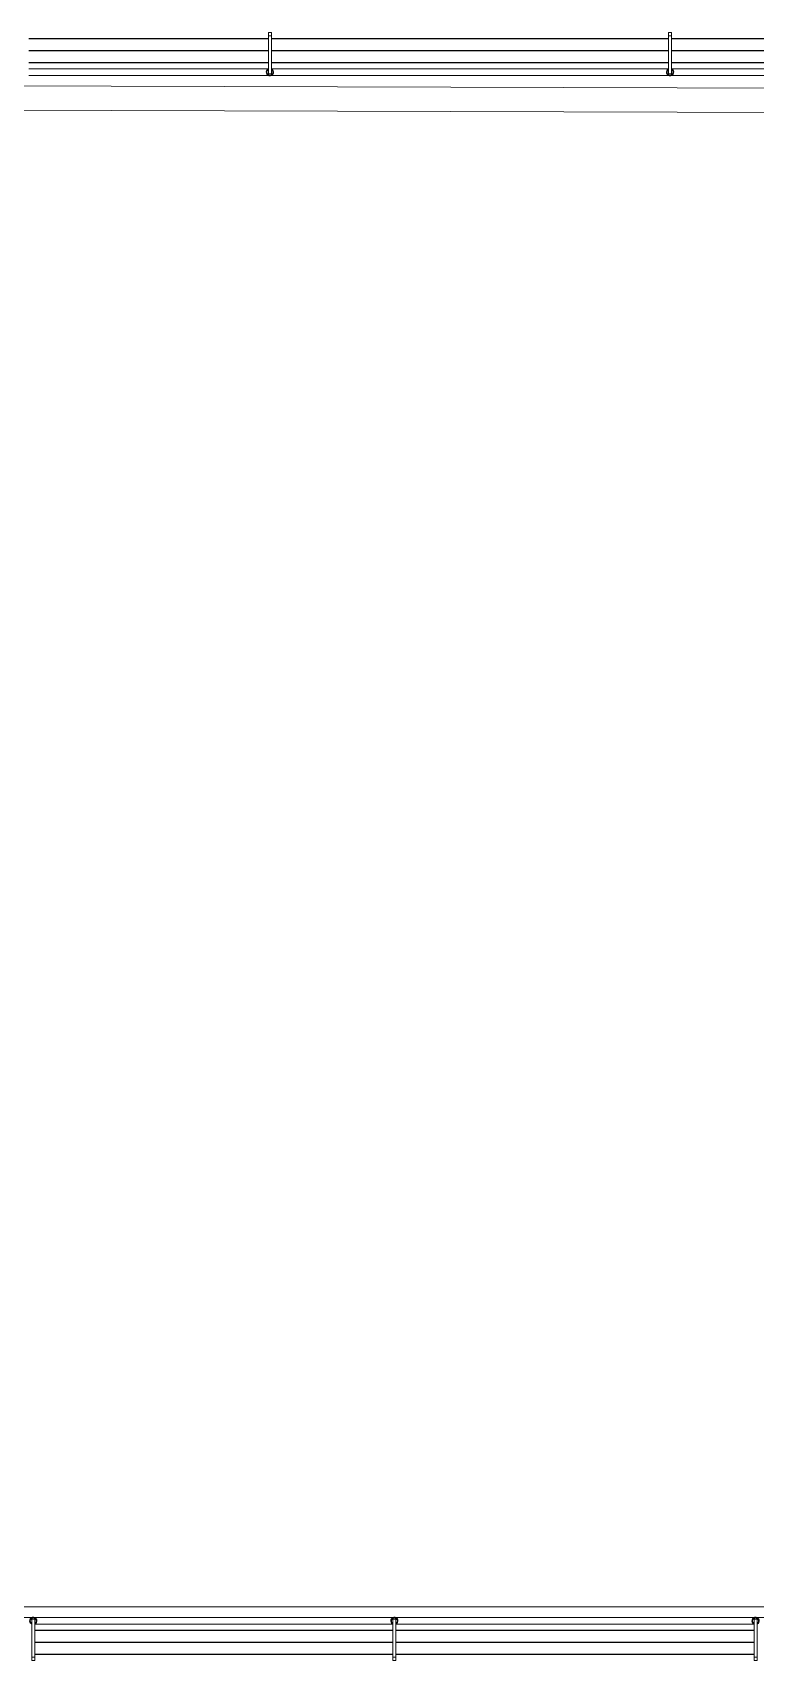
# Model space of a CAD drawing. Header units: metres. Extents: x -55 to 260, y -121 to 64.
# Drawn here: x 231.13 to 237.16, y -101.63 to -88.06 of the extents above; entities that cross this region are included whole.
import ezdxf

# ---------------------------------------------------------------- set-up
doc = ezdxf.new("R2010")
doc.units = ezdxf.units.M
for name, color, linetype, lineweight in [('0-1', 7, 'Continuous', 5), ('06MUREXT-3', 10, 'Continuous', 5), ('55BARANDAL-1', 253, 'Continuous', 5), ('70LINEA-1', 254, 'Continuous', 5)]:
    doc.layers.add(name, color=color, linetype=linetype, lineweight=lineweight)

# ---------------------------------------------------------------- blocks, each defined once
blk = doc.blocks.new('Railing - Wire Post - Chainlink 2-V298-A1 _ A700')
at = {"layer": '55BARANDAL-1'}
for p, q in [((-0.331, 0.012), (-0.317, 0.012)), ((-0.331, 0.012), (-0.331, -0.013)), ((-0.317, 0.012), (-0.311, 0.012)), ((-0.311, 0.012), (-0.304, 0.012)), ((-0.304, 0.012), (-0.304, -0.013)), ((0.013, 0.012), (-0.304, 0.012)), ((0.013, -0.013), (0.013, 0.012)), ((-0.331, -0.013), (-0.317, -0.013)), ((-0.317, -0.013), (-0.311, -0.013)), ((-0.311, -0.013), (-0.304, -0.013)), ((0.013, -0.013), (-0.304, -0.013))]:
    blk.add_line(p, q, dxfattribs=at)
for radius, start, end in [(0.0301, 206.3748, 2.2872), (0.0301, 206.3748, 2.2872), (0.0301, 2.2872, 148.7371), (0.0301, 2.2872, 148.7371), (0.0251, 0, 150), (0.0251, 0, 150), (0.0251, 210, 0), (0.0251, 210, 0), (0.0251, 90, 148.3274), (0.0251, 270, 90), (0.0301, 335.6024, 2.2872), (0.0301, 335.6024, 2.2872), (0.0301, 335.6024, 2.2872), (0.0301, 335.6024, 2.2872), (0.0301, 335.6024, 2.2872), (0.0301, 335.6024, 2.2872), (0.0301, 335.6024, 2.2872), (0.0301, 335.6024, 2.2872), (0.0301, 335.6024, 2.2872), (0.0301, 335.6024, 2.2872), (0.0301, 2.2872, 16.9322), (0.0301, 2.2872, 16.9322), (0.0301, 2.2872, 16.9322), (0.0301, 2.2872, 16.9322), (0.0301, 2.2872, 16.9322), (0.0301, 2.2872, 16.9322), (0.0301, 2.2872, 16.9322), (0.0301, 2.2872, 16.9322), (0.0301, 2.2872, 16.9322), (0.0301, 2.2872, 16.9322), (0.0251, 211.6726, 270)]:
    blk.add_arc((0, 0), radius, start, end, dxfattribs=at)
blk = doc.blocks.new('Railing - Wire Post - Chainlink 2-V299-A1 _ A700')
at = {"layer": '55BARANDAL-1'}
for p, q in [((-0.331, 0.012), (-0.317, 0.012)), ((-0.331, 0.012), (-0.331, -0.013)), ((-0.317, 0.012), (-0.311, 0.012)), ((-0.311, 0.012), (-0.304, 0.012)), ((-0.304, 0.012), (-0.304, -0.013)), ((0.013, 0.012), (-0.304, 0.012)), ((0.013, -0.013), (0.013, 0.012)), ((-0.331, -0.013), (-0.317, -0.013)), ((-0.317, -0.013), (-0.311, -0.013)), ((-0.311, -0.013), (-0.304, -0.013)), ((0.013, -0.013), (-0.304, -0.013))]:
    blk.add_line(p, q, dxfattribs=at)
for radius, start, end in [(0.0301, 206.3748, 2.2872), (0.0301, 206.3748, 2.2872), (0.0301, 2.2872, 148.7371), (0.0301, 2.2872, 148.7371), (0.0251, 0, 150), (0.0251, 0, 150), (0.0251, 210, 0), (0.0251, 210, 0), (0.0251, 90, 148.3274), (0.0251, 270, 90), (0.0301, 336.8856, 2.2872), (0.0301, 336.8856, 2.2872), (0.0301, 336.8856, 2.2872), (0.0301, 336.8856, 2.2872), (0.0301, 336.8856, 2.2872), (0.0301, 336.8856, 2.2872), (0.0301, 336.8856, 2.2872), (0.0301, 336.8856, 2.2872), (0.0301, 336.8856, 2.2872), (0.0301, 336.8856, 2.2872), (0.0301, 2.2872, 16.9322), (0.0301, 2.2872, 16.9322), (0.0301, 2.2872, 16.9322), (0.0301, 2.2872, 16.9322), (0.0301, 2.2872, 16.9322), (0.0301, 2.2872, 16.9322), (0.0301, 2.2872, 16.9322), (0.0301, 2.2872, 16.9322), (0.0301, 2.2872, 16.9322), (0.0301, 2.2872, 16.9322), (0.0251, 211.6726, 270)]:
    blk.add_arc((0, 0), radius, start, end, dxfattribs=at)
blk = doc.blocks.new('Railing - Railing-8497890-A1 _ A700')
at = {"layer": '55BARANDAL-1'}
for p, q in [((233.096, -88.104), (231.096, -88.104)), ((231.096, -88.108), (233.096, -88.108)), ((236.436, -88.104), (233.121, -88.104)), ((233.121, -88.108), (236.436, -88.108)), ((239.776, -88.104), (236.461, -88.104)), ((236.461, -88.108), (239.776, -88.108)), ((233.096, -88.204), (231.096, -88.204)), ((231.096, -88.208), (233.096, -88.208)), ((236.436, -88.204), (233.121, -88.204)), ((233.121, -88.208), (236.436, -88.208)), ((239.776, -88.204), (236.461, -88.204)), ((236.461, -88.208), (239.776, -88.208)), ((233.096, -88.304), (231.096, -88.304)), ((231.096, -88.308), (233.096, -88.308)), ((233.096, -88.359), (231.096, -88.359)), ((236.436, -88.304), (233.121, -88.304)), ((233.121, -88.308), (236.436, -88.308)), ((236.436, -88.359), (233.121, -88.359)), ((239.776, -88.304), (236.461, -88.304)), ((236.461, -88.308), (239.776, -88.308)), ((239.776, -88.359), (236.461, -88.359)), ((231.096, -88.414), (239.789, -88.414))]:
    blk.add_line(p, q, dxfattribs=at)
at = {"extrusion": (0, 0, -1), "zscale": -1, "rotation": 270.0000000000002}
for name, p in [('Railing - Wire Post - Chainlink 2-V298-A1 _ A700', (-233.109, -88.386)), ('Railing - Wire Post - Chainlink 2-V299-A1 _ A700', (-236.449, -88.386))]:
    blk.add_blockref(name, p, dxfattribs=at)
blk = doc.blocks.new('Railing - Wire Post - Chainlink 2-V326-A1 _ A700')
at = {"layer": '55BARANDAL-1'}
for p, q in [((-0.331, 0.012), (-0.323, 0.012)), ((-0.331, 0.012), (-0.331, -0.013)), ((-0.323, 0.012), (-0.317, 0.012)), ((-0.317, 0.012), (-0.311, 0.012)), ((-0.311, 0.012), (-0.304, 0.012)), ((-0.304, 0.012), (-0.304, -0.013)), ((0.013, 0.012), (-0.304, 0.012)), ((0.013, -0.013), (0.013, 0.012)), ((-0.331, -0.013), (-0.323, -0.013)), ((-0.323, -0.013), (-0.317, -0.013)), ((-0.317, -0.013), (-0.311, -0.013)), ((-0.311, -0.013), (-0.304, -0.013)), ((0.013, -0.013), (-0.304, -0.013))]:
    blk.add_line(p, q, dxfattribs=at)
for radius, start, end in [(0.0301, 206.3748, 2.2872), (0.0301, 206.3748, 2.2872), (0.0301, 2.2872, 148.7371), (0.0301, 2.2872, 148.7371), (0.0251, 45, 150), (0.0251, 45, 150), (0.0251, 90, 148.3274), (0.0251, 270, 90), (0.0251, 0, 44.9925), (0.0251, 0, 44.9925), (0.0251, 315.0075, 0), (0.0251, 315.0075, 0), (0.0301, 336.8856, 2.2872), (0.0301, 336.8856, 2.2872), (0.0301, 336.8856, 2.2872), (0.0301, 336.8856, 2.2872), (0.0301, 336.8856, 2.2872), (0.0301, 336.8856, 2.2872), (0.0301, 336.8856, 2.2872), (0.0301, 336.8856, 2.2872), (0.0301, 336.8856, 2.2872), (0.0301, 336.8856, 2.2872), (0.0301, 2.2872, 16.9322), (0.0301, 2.2872, 16.9322), (0.0301, 2.2872, 16.9322), (0.0301, 2.2872, 16.9322), (0.0301, 2.2872, 16.9322), (0.0301, 2.2872, 16.9322), (0.0301, 2.2872, 16.9322), (0.0301, 2.2872, 16.9322), (0.0301, 2.2872, 16.9322), (0.0301, 2.2872, 16.9322), (0.0251, 210, 315), (0.0251, 210, 315), (0.0251, 211.6726, 270)]:
    blk.add_arc((0, 0), radius, start, end, dxfattribs=at)
blk = doc.blocks.new('Railing - Railing-8511726-A1 _ A700')
at = {"layer": '55BARANDAL-1'}
for p, q in [((240.175, -101.274), (20.175, -101.274)), ((231.147, -101.329), (234.135, -101.329)), ((234.135, -101.38), (231.147, -101.38)), ((231.147, -101.384), (234.135, -101.384)), ((234.16, -101.329), (237.149, -101.329)), ((237.149, -101.38), (234.16, -101.38)), ((234.16, -101.384), (237.149, -101.384)), ((234.135, -101.48), (231.147, -101.48)), ((231.147, -101.484), (234.135, -101.484)), ((237.149, -101.48), (234.16, -101.48)), ((234.16, -101.484), (237.149, -101.484)), ((234.135, -101.58), (231.147, -101.58)), ((231.147, -101.584), (234.135, -101.584)), ((237.149, -101.58), (234.16, -101.58)), ((234.16, -101.584), (237.149, -101.584))]:
    blk.add_line(p, q, dxfattribs=at)
at = {"rotation": 90}
for p in [(231.134, -101.302), (234.148, -101.302), (237.162, -101.302)]:
    blk.add_blockref('Railing - Wire Post - Chainlink 2-V326-A1 _ A700', p, dxfattribs=at)
blk = doc.blocks.new('22011_AR_rvt-1-A1 _ A700')
at = {"layer": '06MUREXT-3'}
for p, q in [((230.167, -88.499), (243.75, -88.537)), ((243.547, -88.74), (230.165, -88.702))]:
    blk.add_line(p, q, dxfattribs=at)
at = {"layer": '70LINEA-1'}
blk.add_line((230.074, -101.186), (243.547, -101.187), dxfattribs=at)
at = {"layer": '55BARANDAL-1'}
for name in ['Railing - Railing-8497890-A1 _ A700', 'Railing - Railing-8511726-A1 _ A700']:
    blk.add_blockref(name, (0, 0), dxfattribs=at)
blk = doc.blocks.new('Railing - Wire Post - Chainlink 2-V668-A1 _ A700')
at = {"layer": '55BARANDAL-1'}
for p, q in [((-0.331, 0.012), (-0.323, 0.012)), ((-0.331, 0.012), (-0.331, -0.013)), ((-0.323, 0.012), (-0.317, 0.012)), ((-0.317, 0.012), (-0.311, 0.012)), ((-0.311, 0.012), (-0.304, 0.012)), ((-0.304, 0.012), (-0.304, -0.013)), ((0.013, 0.012), (-0.304, 0.012)), ((0.013, -0.013), (0.013, 0.012)), ((-0.331, -0.013), (-0.323, -0.013)), ((-0.323, -0.013), (-0.317, -0.013)), ((-0.317, -0.013), (-0.311, -0.013)), ((-0.311, -0.013), (-0.304, -0.013)), ((0.013, -0.013), (-0.304, -0.013))]:
    blk.add_line(p, q, dxfattribs=at)
for radius, start, end in [(0.0301, 206.3748, 2.2872), (0.0301, 206.3748, 2.2872), (0.0301, 2.2872, 148.7371), (0.0301, 2.2872, 148.7371), (0.0251, 0, 150), (0.0251, 0, 150), (0.0251, 210, 0), (0.0251, 210, 0), (0.0251, 90, 148.3274), (0.0251, 270, 90), (0.0301, 335.6024, 2.2872), (0.0301, 335.6024, 2.2872), (0.0301, 335.6024, 2.2872), (0.0301, 335.6024, 2.2872), (0.0301, 335.6024, 2.2872), (0.0301, 335.6024, 2.2872), (0.0301, 335.6024, 2.2872), (0.0301, 335.6024, 2.2872), (0.0301, 335.6024, 2.2872), (0.0301, 335.6024, 2.2872), (0.0301, 2.2872, 16.9322), (0.0301, 2.2872, 16.9322), (0.0301, 2.2872, 16.9322), (0.0301, 2.2872, 16.9322), (0.0301, 2.2872, 16.9322), (0.0301, 2.2872, 16.9322), (0.0301, 2.2872, 16.9322), (0.0301, 2.2872, 16.9322), (0.0301, 2.2872, 16.9322), (0.0301, 2.2872, 16.9322), (0.0251, 211.6726, 270)]:
    blk.add_arc((0, 0), radius, start, end, dxfattribs=at)
blk = doc.blocks.new('Railing - Wire Post - Chainlink 2-V669-A1 _ A700')
at = {"layer": '55BARANDAL-1'}
for p, q in [((-0.331, 0.012), (-0.323, 0.012)), ((-0.331, 0.012), (-0.331, -0.013)), ((-0.323, 0.012), (-0.317, 0.012)), ((-0.317, 0.012), (-0.311, 0.012)), ((-0.311, 0.012), (-0.304, 0.012)), ((-0.304, 0.012), (-0.304, -0.013)), ((0.013, 0.012), (-0.304, 0.012)), ((0.013, -0.013), (0.013, 0.012)), ((-0.331, -0.013), (-0.323, -0.013)), ((-0.323, -0.013), (-0.317, -0.013)), ((-0.317, -0.013), (-0.311, -0.013)), ((-0.311, -0.013), (-0.304, -0.013)), ((0.013, -0.013), (-0.304, -0.013))]:
    blk.add_line(p, q, dxfattribs=at)
for radius, start, end in [(0.0301, 206.3748, 2.2872), (0.0301, 206.3748, 2.2872), (0.0301, 2.2872, 148.7371), (0.0301, 2.2872, 148.7371), (0.0251, 0, 150), (0.0251, 0, 150), (0.0251, 210, 0), (0.0251, 210, 0), (0.0251, 90, 148.3274), (0.0251, 270, 90), (0.0301, 336.8856, 2.2872), (0.0301, 336.8856, 2.2872), (0.0301, 336.8856, 2.2872), (0.0301, 336.8856, 2.2872), (0.0301, 336.8856, 2.2872), (0.0301, 336.8856, 2.2872), (0.0301, 336.8856, 2.2872), (0.0301, 336.8856, 2.2872), (0.0301, 336.8856, 2.2872), (0.0301, 336.8856, 2.2872), (0.0301, 2.2872, 16.9322), (0.0301, 2.2872, 16.9322), (0.0301, 2.2872, 16.9322), (0.0301, 2.2872, 16.9322), (0.0301, 2.2872, 16.9322), (0.0301, 2.2872, 16.9322), (0.0301, 2.2872, 16.9322), (0.0301, 2.2872, 16.9322), (0.0301, 2.2872, 16.9322), (0.0301, 2.2872, 16.9322), (0.0251, 211.6726, 270)]:
    blk.add_arc((0, 0), radius, start, end, dxfattribs=at)
blk = doc.blocks.new('Railing - Railing-V670-A1 _ A700')
at = {"layer": '55BARANDAL-1'}
for p, q in [((233.096, -88.104), (231.096, -88.104)), ((231.096, -88.108), (233.096, -88.108)), ((236.436, -88.104), (233.121, -88.104)), ((233.121, -88.108), (236.436, -88.108)), ((239.776, -88.104), (236.461, -88.104)), ((236.461, -88.108), (239.776, -88.108)), ((233.096, -88.204), (231.096, -88.204)), ((231.096, -88.208), (233.096, -88.208)), ((236.436, -88.204), (233.121, -88.204)), ((233.121, -88.208), (236.436, -88.208)), ((239.776, -88.204), (236.461, -88.204)), ((236.461, -88.208), (239.776, -88.208)), ((233.096, -88.304), (231.096, -88.304)), ((231.096, -88.308), (233.096, -88.308)), ((233.096, -88.359), (231.096, -88.359)), ((236.436, -88.304), (233.121, -88.304)), ((233.121, -88.308), (236.436, -88.308)), ((236.436, -88.359), (233.121, -88.359)), ((239.776, -88.304), (236.461, -88.304)), ((236.461, -88.308), (239.776, -88.308)), ((239.776, -88.359), (236.461, -88.359)), ((231.096, -88.414), (239.789, -88.414))]:
    blk.add_line(p, q, dxfattribs=at)
at = {"extrusion": (0, 0, -1), "zscale": -1, "rotation": 270.0000000000002}
for name, p in [('Railing - Wire Post - Chainlink 2-V668-A1 _ A700', (-233.109, -88.386)), ('Railing - Wire Post - Chainlink 2-V669-A1 _ A700', (-236.449, -88.386))]:
    blk.add_blockref(name, p, dxfattribs=at)
blk = doc.blocks.new('Railing - Wire Post - Chainlink 2-V697-A1 _ A700')
at = {"layer": '55BARANDAL-1'}
for p, q in [((-0.331, 0.012), (-0.317, 0.012)), ((-0.331, 0.012), (-0.331, -0.013)), ((-0.317, 0.012), (-0.311, 0.012)), ((-0.311, 0.012), (-0.304, 0.012)), ((-0.304, 0.012), (-0.304, -0.013)), ((0.013, 0.012), (-0.304, 0.012)), ((0.013, -0.013), (0.013, 0.012)), ((-0.331, -0.013), (-0.317, -0.013)), ((-0.317, -0.013), (-0.311, -0.013)), ((-0.311, -0.013), (-0.304, -0.013)), ((0.013, -0.013), (-0.304, -0.013))]:
    blk.add_line(p, q, dxfattribs=at)
for radius, start, end in [(0.0301, 206.3748, 2.2872), (0.0301, 206.3748, 2.2872), (0.0301, 2.2872, 148.7371), (0.0301, 2.2872, 148.7371), (0.0251, 45, 150), (0.0251, 45, 150), (0.0251, 90, 148.3274), (0.0251, 270, 90), (0.0251, 0, 44.9925), (0.0251, 0, 44.9925), (0.0251, 315.0075, 0), (0.0251, 315.0075, 0), (0.0301, 336.8856, 2.2872), (0.0301, 336.8856, 2.2872), (0.0301, 336.8856, 2.2872), (0.0301, 336.8856, 2.2872), (0.0301, 336.8856, 2.2872), (0.0301, 336.8856, 2.2872), (0.0301, 336.8856, 2.2872), (0.0301, 336.8856, 2.2872), (0.0301, 336.8856, 2.2872), (0.0301, 336.8856, 2.2872), (0.0301, 2.2872, 16.9322), (0.0301, 2.2872, 16.9322), (0.0301, 2.2872, 16.9322), (0.0301, 2.2872, 16.9322), (0.0301, 2.2872, 16.9322), (0.0301, 2.2872, 16.9322), (0.0301, 2.2872, 16.9322), (0.0301, 2.2872, 16.9322), (0.0301, 2.2872, 16.9322), (0.0301, 2.2872, 16.9322), (0.0251, 210, 315), (0.0251, 210, 315), (0.0251, 211.6726, 270)]:
    blk.add_arc((0, 0), radius, start, end, dxfattribs=at)
blk = doc.blocks.new('Railing - Railing-V701-A1 _ A700')
at = {"layer": '55BARANDAL-1'}
for p, q in [((240.175, -101.274), (20.175, -101.274)), ((231.147, -101.329), (234.135, -101.329)), ((234.135, -101.38), (231.147, -101.38)), ((231.147, -101.384), (234.135, -101.384)), ((234.16, -101.329), (237.149, -101.329)), ((237.149, -101.38), (234.16, -101.38)), ((234.16, -101.384), (237.149, -101.384)), ((234.135, -101.48), (231.147, -101.48)), ((231.147, -101.484), (234.135, -101.484)), ((237.149, -101.48), (234.16, -101.48)), ((234.16, -101.484), (237.149, -101.484)), ((234.135, -101.58), (231.147, -101.58)), ((231.147, -101.584), (234.135, -101.584)), ((237.149, -101.58), (234.16, -101.58)), ((234.16, -101.584), (237.149, -101.584))]:
    blk.add_line(p, q, dxfattribs=at)
at = {"rotation": 90}
for p in [(231.134, -101.302), (234.148, -101.302), (237.162, -101.302)]:
    blk.add_blockref('Railing - Wire Post - Chainlink 2-V697-A1 _ A700', p, dxfattribs=at)
blk = doc.blocks.new('22011_AR_rvt-2-A1 _ A700')
at = {"layer": '06MUREXT-3'}
for p, q in [((230.167, -88.499), (243.75, -88.537)), ((243.547, -88.74), (230.165, -88.702))]:
    blk.add_line(p, q, dxfattribs=at)
at = {"layer": '70LINEA-1'}
blk.add_line((230.074, -101.186), (243.547, -101.187), dxfattribs=at)
at = {"layer": '55BARANDAL-1'}
for name in ['Railing - Railing-V670-A1 _ A700', 'Railing - Railing-V701-A1 _ A700']:
    blk.add_blockref(name, (0, 0), dxfattribs=at)

msp = doc.modelspace()

# ---------------------------------------------------------------- block references
at = {"layer": '0-1'}
for name in ['22011_AR_rvt-2-A1 _ A700', '22011_AR_rvt-1-A1 _ A700']:
    msp.add_blockref(name, (0, 0), dxfattribs=at)

doc.saveas('drawing.dxf')
